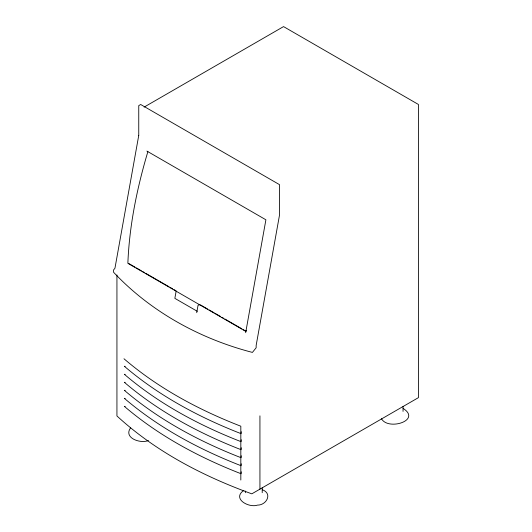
<?xml version="1.0" encoding="UTF-8"?>
<svg xmlns="http://www.w3.org/2000/svg" width="532" height="532" viewBox="0 0 532 532"><rect width="100%" height="100%" fill="white"/><g stroke="black" fill="none" stroke-linecap="round" stroke-linejoin="round"><path stroke-width="0.8" d="M147.876 151.647C137.07 187.949 129.343 225.388 127.866 263.333L244.9 330.897L246.349 330.445M176.192 290.891L174.855 298.359L197.252 311.287M196.72 312.696L198.064 305.228L199.992 304.63M245.664 332.713L265.9 219.789L146.885 151.075M241.249 431.731L241.089 433.666C199.094 417.314 158.722 395.688 124.368 366.282L125.166 366.295M241.249 439.751L241.089 441.686C199.094 425.334 158.722 403.702 124.368 374.302L125.166 374.315M241.249 447.764L241.089 449.7C199.094 433.347 158.722 411.721 124.368 382.315L125.166 382.328M241.249 455.784L241.089 457.719C199.094 441.367 158.722 419.735 124.368 390.335L125.166 390.342M241.249 463.798L241.089 465.733C199.094 449.38 158.722 427.755 124.368 398.348L125.166 398.362M241.249 471.818L241.089 473.753C199.094 457.4 158.722 435.768 124.368 406.368L125.166 406.375M130.533 427.934C123.205 438.069 140.727 443.947 148.401 440.503M243.849 490.384C231.679 498.677 248.823 508.14 257.441 505.121C266.466 505.314 272.889 493.45 262.296 489.739M144.106 107.105L283.549 26.6L418.431 104.472L418.431 397.643L251.816 493.836C202.818 476.093 155.497 451.442 116.934 415.964L116.934 274.971M403.123 408.43C421.896 420.307 388.167 430.987 381.504 418.724M128.584 263.407L134.982 267.097M136.405 267.915L141.372 270.788M142.795 271.606L144.219 272.431M145.642 273.248L169.083 286.788M170.506 287.606L172.641 288.836M174.057 289.654L175.48 290.479M200.704 305.042L207.806 309.145M209.229 309.963L214.203 312.836M215.626 313.654L220.6 316.527M222.017 317.345L223.44 318.169M224.863 318.987L241.914 328.836M243.337 329.654L246.176 331.296M123.989 358.754L124.395 359.12C158.476 388.293 198.529 409.753 240.191 425.972L240.823 426.205L240.823 480.03M403.043 406.534L403.043 411.389M262.216 487.844L262.216 492.692M259.935 415.858L259.935 489.147M245.385 491.076L245.385 492.692M138.752 135.394L114.952 268.234L113.569 269.957L113.569 272.244C150.762 311.825 200.065 338.831 252.414 352.41L256.145 347.768L256.145 345.474L279.533 214.955L279.533 184.664L140.687 104.505L138.752 105.615L138.752 135.394"/></g></svg>
